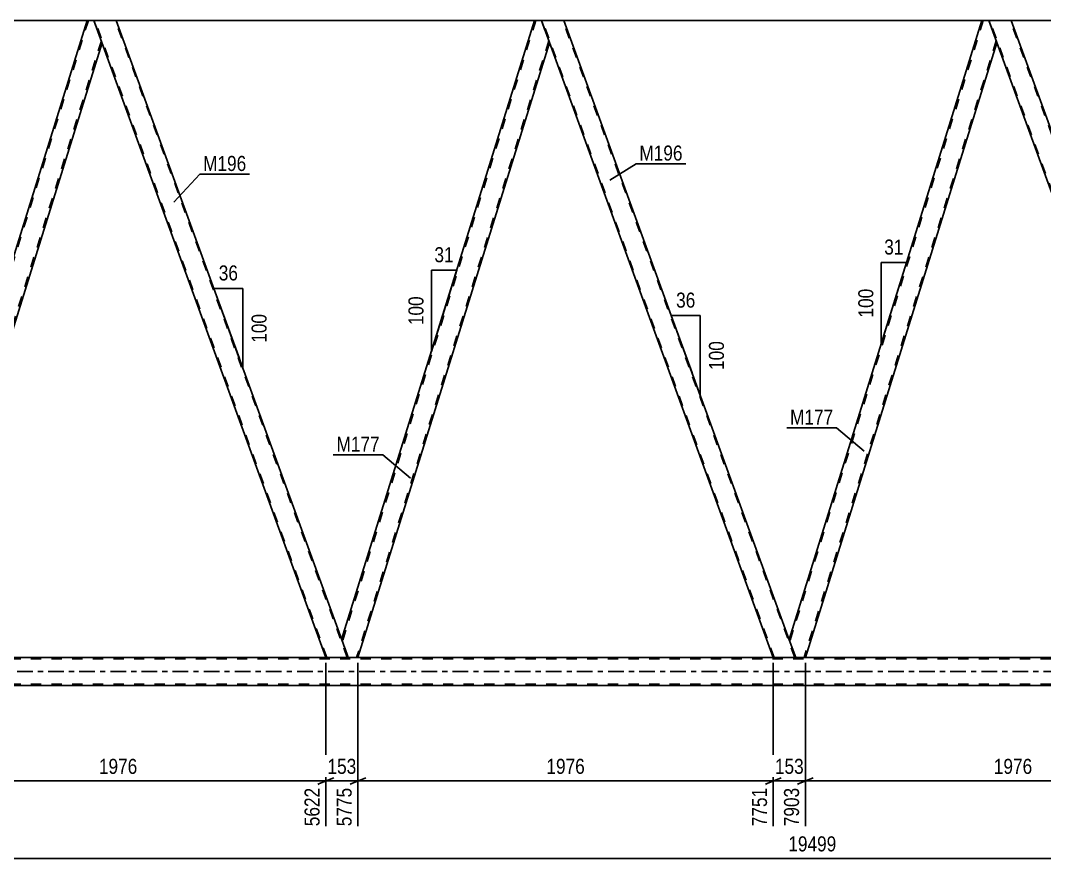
# Model space of a CAD drawing. Header units: millimetres. Extents: x 0 to 841, y 0 to 594.
# Drawn here: x 265.1 to 460, y 292.2 to 451.6 of the extents above; entities that cross this region are included whole.
import ezdxf

# ---------------------------------------------------------------- set-up
doc = ezdxf.new("R2010")
doc.units = ezdxf.units.MM
doc.linetypes.add('DXK_LINE_DOT2', pattern=[3.9198, 1.9599, -1.9599])
doc.linetypes.add('DXK_LINE_DOT3', pattern=[5.9187, 2.979, -0.9799, 0.9799, -0.9799])
doc.styles.add('Arial Narrow', font='ARIALN.TTF', dxfattribs={"height": 0.2})

# ---------------------------------------------------------------- blocks, each defined once
blk = doc.blocks.new('Part-814748305-3112 - 3007')
at = {"color": 2, "linetype": 'Continuous'}
for p, q in [((362.91, 451.64), (326.21, 333.89)), ((364.23, 451.64), (362.91, 451.64)), ((365.76, 447.44), (364.23, 451.64)), ((365.78, 447.39), (329.32, 330.42)), ((327.47, 330.42), (326.23, 333.84))]:
    blk.add_line(p, q, dxfattribs=at)
at = {"color": 7, "linetype": 'DXK_LINE_DOT2'}
for p, q in [((363.16, 451.64), (326.35, 333.52)), ((365.64, 447.76), (329.07, 330.42)), ((365.78, 447.39), (365.76, 447.44)), ((365.78, 447.39), (365.76, 447.44)), ((326.21, 333.89), (326.23, 333.84)), ((329.32, 330.42), (327.47, 330.42))]:
    blk.add_line(p, q, dxfattribs=at)
blk = doc.blocks.new('Part-814748305-3117 - 3007')
at = {"color": 2, "linetype": 'Continuous'}
for p, q in [((368.49, 451.64), (364.23, 451.64)), ((411.36, 333.84), (368.49, 451.64)), ((408.35, 330.42), (365.76, 447.44))]:
    blk.add_line(p, q, dxfattribs=at)
at = {"color": 7, "linetype": 'DXK_LINE_DOT2'}
for p, q in [((364.23, 451.64), (365.76, 447.44)), ((408.52, 330.42), (364.4, 451.64)), ((412.44, 330.42), (368.32, 451.64)), ((412.61, 330.42), (411.36, 333.84)), ((408.35, 330.42), (412.61, 330.42))]:
    blk.add_line(p, q, dxfattribs=at)
blk = doc.blocks.new('Part-814748305-3378 - 3007')
at = {"color": 2, "linetype": 'Continuous'}
for p, q in [((283.35, 451.64), (279.1, 451.64)), ((326.23, 333.84), (283.35, 451.64)), ((323.22, 330.42), (280.62, 447.44))]:
    blk.add_line(p, q, dxfattribs=at)
at = {"color": 7, "linetype": 'DXK_LINE_DOT2'}
for p, q in [((279.1, 451.64), (280.62, 447.44)), ((323.39, 330.42), (279.27, 451.64)), ((327.3, 330.42), (283.18, 451.64)), ((327.47, 330.42), (326.23, 333.84)), ((323.22, 330.42), (327.47, 330.42))]:
    blk.add_line(p, q, dxfattribs=at)
blk = doc.blocks.new('Part-814748305-3262 - 3007')
at = {"color": 7, "linetype": 'DXK_LINE_DOT2'}
for p, q in [((278.03, 451.64), (241.21, 333.52)), ((280.51, 447.76), (243.93, 330.42)), ((280.64, 447.39), (280.62, 447.44)), ((280.64, 447.39), (280.62, 447.44)), ((241.5, 335.24), (241.08, 333.89)), ((245.69, 335.24), (244.18, 330.42)), ((242.34, 330.42), (241.08, 333.89)), ((244.18, 330.42), (242.34, 330.42))]:
    blk.add_line(p, q, dxfattribs=at)
at = {"color": 2, "linetype": 'Continuous'}
for p, q in [((277.78, 451.64), (241.5, 335.24)), ((279.1, 451.64), (277.78, 451.64)), ((280.62, 447.44), (279.1, 451.64)), ((280.64, 447.39), (245.69, 335.24))]:
    blk.add_line(p, q, dxfattribs=at)
blk = doc.blocks.new('Part-814748305-3285 - 3007')
at = {"color": 7, "linetype": 'DXK_LINE_DOT2'}
for p, q in [((774.73, 330.18), (99.12, 330.18)), ((774.73, 325.38), (98.36, 325.38))]:
    blk.add_line(p, q, dxfattribs=at)
at = {"color": 2, "linetype": 'Continuous'}
for p, q in [((489.02, 330.42), (248.82, 330.42)), ((489.02, 325.14), (248.82, 325.14))]:
    blk.add_line(p, q, dxfattribs=at)
at = {"color": 7, "linetype": 'DXK_LINE_DOT3'}
blk.add_line((98.74, 327.78), (774.73, 327.78), dxfattribs=at)
blk = doc.blocks.new('Part-814748305-3358 - 3007')
at = {"color": 2, "linetype": 'Continuous'}
for p, q in [((448.05, 451.64), (411.34, 333.89)), ((449.36, 451.64), (448.05, 451.64)), ((450.89, 447.44), (449.36, 451.64)), ((450.91, 447.39), (414.45, 330.42)), ((412.61, 330.42), (411.36, 333.84))]:
    blk.add_line(p, q, dxfattribs=at)
at = {"color": 7, "linetype": 'DXK_LINE_DOT2'}
for p, q in [((448.3, 451.64), (411.48, 333.52)), ((450.78, 447.76), (414.2, 330.42)), ((450.91, 447.39), (450.89, 447.44)), ((450.91, 447.39), (450.89, 447.44)), ((411.34, 333.89), (411.36, 333.84)), ((414.45, 330.42), (412.61, 330.42))]:
    blk.add_line(p, q, dxfattribs=at)
blk = doc.blocks.new('Part-814748305-3316 - 3007')
at = {"color": 2, "linetype": 'Continuous'}
for p, q in [((277.78, 451.64), (198.22, 451.64)), ((362.91, 451.64), (283.35, 451.64)), ((448.05, 451.64), (368.49, 451.64)), ((533.18, 451.64), (453.62, 451.64))]:
    blk.add_line(p, q, dxfattribs=at)
at = {"color": 7, "linetype": 'DXK_LINE_DOT2'}
for p, q in [((283.35, 451.64), (277.78, 451.64)), ((368.49, 451.64), (362.91, 451.64)), ((453.62, 451.64), (448.05, 451.64))]:
    blk.add_line(p, q, dxfattribs=at)
blk = doc.blocks.new('Part-814748305-3363 - 3007')
at = {"color": 2, "linetype": 'Continuous'}
for p, q in [((453.62, 451.64), (449.36, 451.64)), ((495.99, 335.24), (453.62, 451.64)), ((491.73, 335.24), (450.89, 447.44))]:
    blk.add_line(p, q, dxfattribs=at)
at = {"color": 7, "linetype": 'DXK_LINE_DOT2'}
for p, q in [((449.36, 451.64), (450.89, 447.44)), ((493.66, 330.42), (449.53, 451.64)), ((497.57, 330.42), (453.45, 451.64)), ((493.48, 330.42), (491.73, 335.24)), ((497.74, 330.42), (495.99, 335.24)), ((497.74, 330.42), (493.48, 330.42))]:
    blk.add_line(p, q, dxfattribs=at)
blk = doc.blocks.new('StraightDimension-814748305-3992 - 3007')
at = {"color": 7, "linetype": 'Continuous'}
blk.add_line((45.97, 292.21), (785.59, 292.21), dxfattribs=at)
at = {"color": 0}
blk.add_wipeout([(420.95, 292.96), (420.95, 297.16), (410.61, 297.16), (410.61, 292.96)], dxfattribs=at)
at = {"color": 3, "style": 'Arial Narrow'}
blk.add_text('19499', height=2.863, dxfattribs=at).set_placement((411.21, 293.56))
blk = doc.blocks.new('AngleDimension-814748305-4601 - 3007')
at = {"color": 7, "linetype": 'Continuous'}
for p, q in [((343.29, 404.15), (348.11, 404.15)), ((343.29, 388.69), (348.11, 404.15)), ((343.29, 388.69), (343.29, 404.15)), ((345.05, 394.34), (348.11, 404.15))]:
    blk.add_line(p, q, dxfattribs=at)
at = {"color": 0}
for points in [[(348.13, 405.05), (348.13, 409.25), (343.27, 409.25), (343.27, 405.05)], [(342.39, 399.76), (338.19, 399.76), (338.19, 393.08), (342.39, 393.08)]]:
    blk.add_wipeout(points, dxfattribs=at)
at = {"color": 3, "style": 'Arial Narrow'}
blk.add_text('31', height=2.863, dxfattribs=at).set_placement((343.87, 405.65))
blk.add_text('100', height=2.863, rotation=90.0002, dxfattribs=at).set_placement((341.79, 393.68))
blk = doc.blocks.new('AngleDimension-814748305-12353 - 3007')
at = {"color": 7, "linetype": 'Continuous'}
for p, q in [((392.89, 384.61), (388.92, 395.51)), ((394.46, 395.51), (388.92, 395.51)), ((394.46, 380.29), (388.92, 395.51)), ((394.46, 380.29), (394.46, 395.51))]:
    blk.add_line(p, q, dxfattribs=at)
at = {"color": 0}
for points in [[(394.11, 396.41), (394.11, 400.61), (389.26, 400.61), (389.26, 396.41)], [(399.56, 391.24), (395.36, 391.24), (395.36, 384.56), (399.56, 384.56)]]:
    blk.add_wipeout(points, dxfattribs=at)
at = {"color": 3, "style": 'Arial Narrow'}
blk.add_text('36', height=2.863, dxfattribs=at).set_placement((389.86, 397.01))
blk.add_text('100', height=2.863, rotation=90.0002, dxfattribs=at).set_placement((398.96, 385.16))
blk = doc.blocks.new('AngleDimension-814748305-3536 - 3007')
at = {"color": 7, "linetype": 'Continuous'}
for p, q in [((428.88, 405.61), (433.7, 405.61)), ((428.88, 390.14), (433.7, 405.61)), ((428.88, 390.14), (428.88, 405.61)), ((429.38, 391.77), (433.7, 405.61))]:
    blk.add_line(p, q, dxfattribs=at)
at = {"color": 0}
for points in [[(433.72, 406.51), (433.72, 410.71), (428.86, 410.71), (428.86, 406.51)], [(427.98, 401.22), (423.78, 401.22), (423.78, 394.53), (427.98, 394.53)]]:
    blk.add_wipeout(points, dxfattribs=at)
at = {"color": 3, "style": 'Arial Narrow'}
blk.add_text('31', height=2.863, dxfattribs=at).set_placement((429.46, 407.11))
blk.add_text('100', height=2.863, rotation=90.0002, dxfattribs=at).set_placement((427.38, 395.13))
blk = doc.blocks.new('StraightDimension-814748305-3705 - 3007')
at = {"color": 7, "linetype": 'Continuous'}
for p, q in [((244.18, 329.42), (244.18, 298.35)), ((323.22, 329.42), (323.22, 298.35)), ((245.68, 307.56), (242.68, 306.36)), ((244.18, 306.96), (323.22, 306.96)), ((321.72, 306.36), (324.72, 307.56))]:
    blk.add_line(p, q, dxfattribs=at)
at = {"color": 0}
blk.add_wipeout([(287.96, 307.71), (287.96, 311.91), (279.44, 311.91), (279.44, 307.71)], dxfattribs=at)
at = {"color": 0, "linetype": 'Continuous'}
blk.add_wipeout([(322.62, 306.26), (318.42, 306.26), (318.42, 297.75), (322.62, 297.75)], dxfattribs=at)
at = {"color": 3, "style": 'Arial Narrow'}
blk.add_text('1976', height=2.863, dxfattribs=at).set_placement((280.04, 308.31))
at = {"color": 3, "linetype": 'Continuous', "style": 'Arial Narrow'}
blk.add_text('5622', height=2.863, rotation=90.0002, dxfattribs=at).set_placement((322.02, 298.35))
blk = doc.blocks.new('StraightDimension-814748305-3724 - 3007')
at = {"color": 7, "linetype": 'Continuous'}
for p, q in [((323.22, 329.42), (323.22, 298.35)), ((329.32, 329.42), (329.32, 298.35)), ((321.72, 306.36), (324.72, 307.56)), ((323.22, 306.96), (329.32, 306.96)), ((330.82, 307.56), (327.82, 306.36))]:
    blk.add_line(p, q, dxfattribs=at)
at = {"color": 0}
blk.add_wipeout([(329.61, 307.71), (329.61, 311.91), (322.93, 311.91), (322.93, 307.71)], dxfattribs=at)
at = {"color": 0, "linetype": 'Continuous'}
blk.add_wipeout([(328.72, 306.26), (324.52, 306.26), (324.52, 297.75), (328.72, 297.75)], dxfattribs=at)
at = {"color": 3, "style": 'Arial Narrow'}
blk.add_text('153', height=2.863, dxfattribs=at).set_placement((323.53, 308.31))
at = {"color": 3, "linetype": 'Continuous', "style": 'Arial Narrow'}
blk.add_text('5775', height=2.863, rotation=90.0002, dxfattribs=at).set_placement((328.12, 298.35))
blk = doc.blocks.new('StraightDimension-814748305-3743 - 3007')
at = {"color": 7, "linetype": 'Continuous'}
for p, q in [((329.32, 329.42), (329.32, 298.35)), ((408.35, 329.42), (408.35, 298.35)), ((330.82, 307.56), (327.82, 306.36)), ((329.32, 306.96), (408.35, 306.96)), ((406.85, 306.36), (409.85, 307.56))]:
    blk.add_line(p, q, dxfattribs=at)
at = {"color": 0}
blk.add_wipeout([(373.09, 307.71), (373.09, 311.91), (364.58, 311.91), (364.58, 307.71)], dxfattribs=at)
at = {"color": 0, "linetype": 'Continuous'}
blk.add_wipeout([(407.75, 306.26), (403.55, 306.26), (403.55, 297.75), (407.75, 297.75)], dxfattribs=at)
at = {"color": 3, "style": 'Arial Narrow'}
blk.add_text('1976', height=2.863, dxfattribs=at).set_placement((365.18, 308.31))
at = {"color": 3, "linetype": 'Continuous', "style": 'Arial Narrow'}
blk.add_text('7751', height=2.863, rotation=90.0002, dxfattribs=at).set_placement((407.15, 298.35))
blk = doc.blocks.new('StraightDimension-814748305-3767 - 3007')
at = {"color": 7, "linetype": 'Continuous'}
for p, q in [((408.35, 329.42), (408.35, 298.35)), ((414.45, 329.42), (414.45, 298.35)), ((406.85, 306.36), (409.85, 307.56)), ((408.35, 306.96), (414.45, 306.96)), ((415.95, 307.56), (412.95, 306.36))]:
    blk.add_line(p, q, dxfattribs=at)
at = {"color": 0}
blk.add_wipeout([(414.74, 307.71), (414.74, 311.91), (408.06, 311.91), (408.06, 307.71)], dxfattribs=at)
at = {"color": 0, "linetype": 'Continuous'}
blk.add_wipeout([(413.85, 306.26), (409.65, 306.26), (409.65, 297.75), (413.85, 297.75)], dxfattribs=at)
at = {"color": 3, "style": 'Arial Narrow'}
blk.add_text('153', height=2.863, dxfattribs=at).set_placement((408.66, 308.31))
at = {"color": 3, "linetype": 'Continuous', "style": 'Arial Narrow'}
blk.add_text('7903', height=2.863, rotation=90.0002, dxfattribs=at).set_placement((413.25, 298.35))
blk = doc.blocks.new('StraightDimension-814748305-3791 - 3007')
at = {"color": 7, "linetype": 'Continuous'}
for p, q in [((414.45, 329.42), (414.45, 298.35)), ((493.48, 329.42), (493.48, 298.35)), ((415.95, 307.56), (412.95, 306.36)), ((414.45, 306.96), (493.48, 306.96)), ((491.98, 306.36), (494.98, 307.56))]:
    blk.add_line(p, q, dxfattribs=at)
at = {"color": 0}
blk.add_wipeout([(458.22, 307.71), (458.22, 311.91), (449.71, 311.91), (449.71, 307.71)], dxfattribs=at)
at = {"color": 0, "linetype": 'Continuous'}
blk.add_wipeout([(492.88, 306.26), (488.68, 306.26), (488.68, 297.75), (492.88, 297.75)], dxfattribs=at)
at = {"color": 3, "style": 'Arial Narrow'}
blk.add_text('1976', height=2.863, dxfattribs=at).set_placement((450.31, 308.31))
at = {"color": 3, "linetype": 'Continuous', "style": 'Arial Narrow'}
blk.add_text('9879', height=2.863, rotation=90.0002, dxfattribs=at).set_placement((492.28, 298.35))
blk = doc.blocks.new('AngleDimension-814748305-12339 - 3007')
at = {"color": 7, "linetype": 'Continuous'}
for p, q in [((306.76, 387.33), (301.9, 400.68)), ((307.44, 400.68), (301.9, 400.68)), ((307.44, 385.46), (301.9, 400.68)), ((307.44, 385.46), (307.44, 400.68))]:
    blk.add_line(p, q, dxfattribs=at)
at = {"color": 0}
for points in [[(307.1, 401.58), (307.1, 405.78), (302.24, 405.78), (302.24, 401.58)], [(312.54, 396.41), (308.34, 396.41), (308.34, 389.73), (312.54, 389.73)]]:
    blk.add_wipeout(points, dxfattribs=at)
at = {"color": 3, "style": 'Arial Narrow'}
blk.add_text('36', height=2.863, dxfattribs=at).set_placement((302.84, 402.18))
blk.add_text('100', height=2.863, rotation=90.0002, dxfattribs=at).set_placement((311.94, 390.33))
blk = doc.blocks.new('Mark-814748305-3374 - 3007')
at = {"color": 0}
blk.add_wipeout([(308.08, 423.01), (308.08, 426.01), (299.86, 426.01), (299.86, 423.01)], dxfattribs=at)
blk.add_wipeout([(308.08, 423.01), (308.08, 426.01), (299.86, 426.01), (299.86, 423.01)], dxfattribs=at)
at = {"color": 30, "linetype": 'Continuous'}
for p, q in [((294.27, 417.07), (299.26, 422.41)), ((299.26, 422.41), (308.68, 422.41))]:
    blk.add_line(p, q, dxfattribs=at)
at = {"color": 3, "style": 'Arial Narrow'}
blk.add_text('M196', height=2.863, dxfattribs=at).set_placement((299.86, 423.01))
blk = doc.blocks.new('Mark-814748305-3108 - 3007')
at = {"color": 0}
blk.add_wipeout([(333.46, 369.59), (333.46, 372.59), (325.24, 372.59), (325.24, 369.59)], dxfattribs=at)
blk.add_wipeout([(333.46, 369.59), (333.46, 372.59), (325.24, 372.59), (325.24, 369.59)], dxfattribs=at)
at = {"color": 30, "linetype": 'Continuous'}
for p in [(324.64, 368.99), (339.31, 364.54)]:
    blk.add_line(p, (334.06, 368.99), dxfattribs=at)
at = {"color": 3, "style": 'Arial Narrow'}
blk.add_text('M177', height=2.863, dxfattribs=at).set_placement((325.24, 369.59))
blk = doc.blocks.new('Mark-814748305-3113 - 3007')
at = {"color": 0}
blk.add_wipeout([(391.09, 424.99), (391.09, 427.99), (382.87, 427.99), (382.87, 424.99)], dxfattribs=at)
blk.add_wipeout([(391.09, 424.99), (391.09, 427.99), (382.87, 427.99), (382.87, 424.99)], dxfattribs=at)
at = {"color": 30, "linetype": 'Continuous'}
for p, q in [((377.23, 421.24), (382.27, 424.39)), ((382.27, 424.39), (391.69, 424.39))]:
    blk.add_line(p, q, dxfattribs=at)
at = {"color": 3, "style": 'Arial Narrow'}
blk.add_text('M196', height=2.863, dxfattribs=at).set_placement((382.87, 424.99))
blk = doc.blocks.new('Mark-814748305-3354 - 3007')
at = {"color": 0}
blk.add_wipeout([(419.77, 374.74), (419.77, 377.74), (411.54, 377.74), (411.54, 374.74)], dxfattribs=at)
blk.add_wipeout([(419.77, 374.74), (419.77, 377.74), (411.54, 377.74), (411.54, 374.74)], dxfattribs=at)
at = {"color": 30, "linetype": 'Continuous'}
for p in [(410.94, 374.14), (425.62, 369.69)]:
    blk.add_line(p, (420.37, 374.14), dxfattribs=at)
at = {"color": 3, "style": 'Arial Narrow'}
blk.add_text('M177', height=2.863, dxfattribs=at).set_placement((411.54, 374.74))

msp = doc.modelspace()

# ---------------------------------------------------------------- block references
for name in ['Part-814748305-3316 - 3007', 'Part-814748305-3262 - 3007', 'Part-814748305-3378 - 3007', 'Part-814748305-3112 - 3007', 'Part-814748305-3117 - 3007', 'Part-814748305-3358 - 3007', 'Part-814748305-3363 - 3007', 'Part-814748305-3285 - 3007']:
    msp.add_blockref(name, (0, 0))

# ---------------------------------------------------------------- next in the draw order: block references
msp.add_blockref('StraightDimension-814748305-3992 - 3007', (0, 0))

# ---------------------------------------------------------------- next in the draw order: block references
for name in ['Mark-814748305-3113 - 3007', 'Mark-814748305-3374 - 3007', 'AngleDimension-814748305-4601 - 3007', 'AngleDimension-814748305-3536 - 3007', 'AngleDimension-814748305-12339 - 3007', 'AngleDimension-814748305-12353 - 3007', 'Mark-814748305-3354 - 3007', 'Mark-814748305-3108 - 3007', 'StraightDimension-814748305-3705 - 3007']:
    msp.add_blockref(name, (0, 0))

# ---------------------------------------------------------------- next in the draw order: block references
msp.add_blockref('StraightDimension-814748305-3724 - 3007', (0, 0))

# ---------------------------------------------------------------- next in the draw order: block references
msp.add_blockref('StraightDimension-814748305-3743 - 3007', (0, 0))

# ---------------------------------------------------------------- next in the draw order: block references
msp.add_blockref('StraightDimension-814748305-3767 - 3007', (0, 0))

# ---------------------------------------------------------------- next in the draw order: block references
msp.add_blockref('StraightDimension-814748305-3791 - 3007', (0, 0))

doc.saveas('drawing.dxf')
